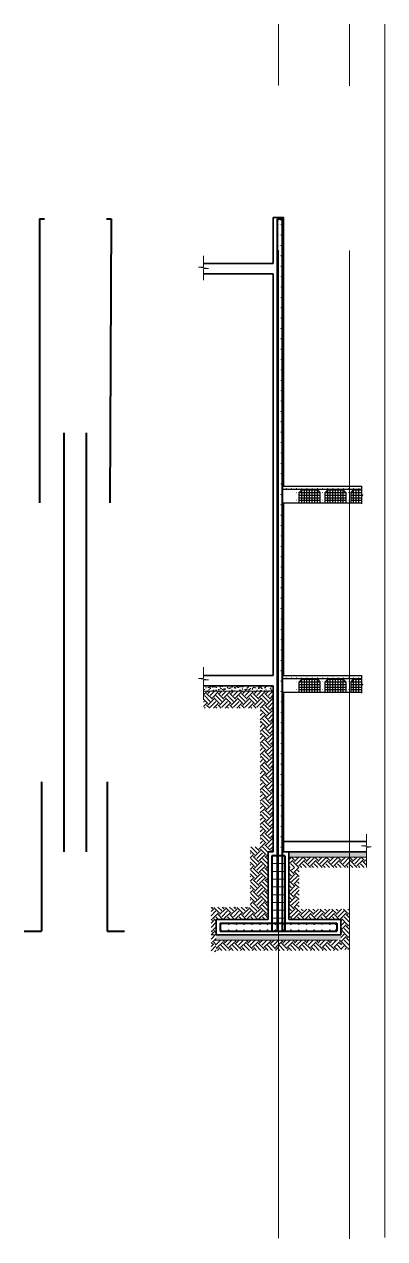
# Model space of a CAD drawing. Header units: millimetres. Extents: x 1130 to 2176, y -195 to 376.
# Drawn here: x 1813.3 to 1820.26, y 74.21 to 97.62 of the extents above; entities that cross this region are included whole.
import ezdxf

# ---------------------------------------------------------------- set-up
doc = ezdxf.new("R2010")
doc.units = ezdxf.units.MM
doc.linetypes.add('CENTER2', pattern=[28.575, 19.05, -3.175, 3.175, -3.175])
doc.layers.add('DLOSA', color=4, linetype='Continuous')
for name, color, linetype, lineweight in [('EDIS-CONCRETO BAJA RESIST', 8, 'Continuous', 9), ('EDIS-EJES COLUMNAS', 9, 'CENTER2', 15), ('EDIS-ESTRIBOS', 3, 'Continuous', 15), ('EDIS-PANTALLAS', 3, 'Continuous', 15), ('EDIS-PEDESTALES', 4, 'Continuous', 13), ('EDIS-PL-DIMENSION', 8, 'Continuous', 13), ('EDIS-REFUERZOS DETALLES', 7, 'Continuous', 40), ('EDIS-TIERRA', 8, 'Continuous', 13), ('Est-PL-DIMENSION', 8, 'Continuous', 13)]:
    doc.layers.add(name, color=color, linetype=linetype, lineweight=lineweight)
pattern_1 = [(50, (-28.19181, 82.06859), (0.142104042, -0.012432487), [0.014859, -0.163449]), (355, (-28.19181, 82.06859), (-0.027489869, 0.149024339), [0.0118872, -0.130759656]), (100.451445, (-28.17997, 82.06756), (0.114614173, 0.136591846), [0.012628207, -0.138910391]), (46.1842, (-28.19181, 82.10822), (0.211441652, -0.032793016), [0.0222885, -0.2451735]), (96.635558, (-28.1742, 82.10548), (0.185175225, 0.192992377), [0.018942318, -0.208365774]), (351.184151, (-28.19181, 82.10822), (0.185175225, 0.192992377), [0.017830774, -0.19613859]), (21, (-28.172, 82.09831), (0.118259225, -0.0797668546), [0.014859, -0.163449]), (326, (-28.172, 82.09831), (0.048205582, 0.143666614), [0.0118872, -0.1307592]), (71.451445, (-28.16215, 82.09166), (0.166464807, 0.06389976), [0.012628207, -0.138910151]), (37.5, (-28.191814, 82.06859), (0.0024091105, 0.0659529303), [0, -0.12917424, 0, -0.1327404, 0, -0.1312545]), (7.5, (-28.191814, 82.06859), (0.0521193368, 0.0781408484), [0, -0.07568184, 0, -0.12620244, 0, -0.0500253]), (327.5, (-28.235995, 82.06859), (0.1057606642, -0.0044684203), [0, -0.04953, 0, -0.1545336, 0, -0.2050542]), (317.5, (-28.25581, 82.06859), (0.1155407615, 0.019832663), [0, -0.064389, 0, -0.10262616, 0, -0.1456182])]

msp = doc.modelspace()

# ---------------------------------------------------------------- hatches: boundary and pattern name
at = {"layer": 'EDIS-CONCRETO BAJA RESIST'}
h = msp.add_hatch(dxfattribs=at)
h.set_pattern_fill('AR-CONC', color=256, scale=0.00078)
h.set_pattern_definition(pattern_1)
h.paths.add_polyline_path([(1818.106, 84.866), (1816.76, 84.866), (1816.76, 84.766), (1818.106, 84.766)])
h = msp.add_hatch(dxfattribs=at)
h.set_pattern_fill('AR-CONC', color=256, scale=0.00078)
h.set_pattern_definition(pattern_1)
h.paths.add_polyline_path([(1819.575, 81.666), (1818.406, 81.666), (1818.406, 81.566), (1819.575, 81.566)])
h.paths.add_polyline_path([(1819.901, 81.666), (1819.575, 81.666), (1819.575, 81.566), (1819.901, 81.566)])
h.paths.add_polyline_path([(1819.252, 80.071), (1819.413, 79.968)])
h.paths.add_polyline_path([(1819.413, 80.068), (1818.206, 80.066), (1818.206, 79.966), (1819.413, 79.968)])
h.paths.add_polyline_path([(1818.206, 80.066), (1817.007, 80.066), (1817.007, 79.966), (1818.206, 79.966)])
at = {"layer": 'EDIS-TIERRA'}
h = msp.add_hatch(dxfattribs=at)
h.set_pattern_fill('EARTH', color=256, scale=0.025, angle=45)
h.paths.add_polyline_path([(1818.106, 84.766), (1816.76, 84.766), (1816.76, 84.438), (1817.852, 84.438), (1817.852, 81.766), (1817.659, 81.766), (1817.659, 80.602), (1816.906, 80.602), (1816.906, 79.742), (1817.006, 79.742), (1817.006, 80.366), (1818.006, 80.366), (1818.006, 81.666), (1818.106, 81.666)])
h = msp.add_hatch(dxfattribs=at)
h.set_pattern_fill('EARTH', color=256, scale=0.025, angle=45)
h.set_pattern_definition([(45, (-28.19181, 82.06859), (5e-17, 0.224506403), [0.15875, -0.15875]), (45, (-28.23391, 82.11069), (5e-17, 0.224506403), [0.15875, -0.15875]), (45, (-28.276, 82.15278), (5e-17, 0.224506403), [0.15875, -0.15875]), (135, (-28.276, 82.18084), (-0.224506403, 5e-17), [0.15875, -0.15875]), (135, (-28.23391, 82.22294), (-0.224506403, 5e-17), [0.15875, -0.15875]), (135, (-28.19181, 82.26503), (-0.224506403, 5e-17), [0.15875, -0.15875])])
h.paths.add_polyline_path([(1819.575, 81.566), (1818.406, 81.566), (1818.406, 81.366), (1819.575, 81.366)])
h.paths.add_polyline_path([(1819.901, 81.533), (1819.901, 81.566), (1819.575, 81.566), (1819.575, 81.366), (1819.901, 81.366)])
h.paths.add_polyline_path([(1819.419, 79.963), (1817.001, 79.966), (1817.001, 79.768), (1819.419, 79.766)])
h.paths.add_polyline_path([(1819.263, 79.961), (1819.419, 79.766)], flags=16)
h = msp.add_hatch(dxfattribs=at)
h.set_pattern_fill('EARTH', color=256, scale=0.025, angle=45)
h.paths.add_polyline_path([(1818.606, 81.366), (1818.406, 81.366), (1818.406, 80.366), (1819.406, 80.366), (1819.406, 79.786), (1819.575, 79.786), (1819.575, 80.566), (1818.606, 80.566)])

# ---------------------------------------------------------------- linework, layer by layer
at = {"layer": 'DLOSA', "ltscale": 0.2}
for p, q in [((1818.306, 88.716), (1819.806, 88.716)), ((1818.306, 88.396), (1819.806, 88.396)), ((1818.306, 85.066), (1819.806, 85.066)), ((1818.306, 84.746), (1819.806, 84.746))]:
    msp.add_line(p, q, dxfattribs=at)
at = {"layer": 'DLOSA', "color": 6, "ltscale": 0.2}
for p, q in [((1818.306, 88.661), (1819.806, 88.661)), ((1818.306, 85.011), (1819.806, 85.011))]:
    msp.add_line(p, q, dxfattribs=at)
at = {"layer": 'DLOSA', "color": 3, "ltscale": 0.2}
for p, q in [((1818.606, 88.596), (1819.006, 88.596)), ((1818.606, 88.546), (1819.006, 88.546)), ((1818.656, 88.396), (1818.656, 88.646)), ((1818.706, 88.396), (1818.706, 88.646)), ((1818.756, 88.396), (1818.756, 88.646)), ((1818.806, 88.396), (1818.806, 88.646)), ((1818.856, 88.396), (1818.856, 88.646)), ((1818.906, 88.396), (1818.906, 88.646)), ((1818.956, 88.396), (1818.956, 88.646)), ((1819.106, 88.596), (1819.506, 88.596)), ((1819.106, 88.546), (1819.506, 88.546)), ((1819.156, 88.396), (1819.156, 88.646)), ((1819.206, 88.396), (1819.206, 88.646)), ((1819.256, 88.396), (1819.256, 88.646)), ((1819.306, 88.396), (1819.306, 88.646)), ((1819.356, 88.396), (1819.356, 88.646)), ((1819.406, 88.396), (1819.406, 88.646)), ((1819.456, 88.396), (1819.456, 88.646)), ((1819.606, 88.596), (1819.806, 88.596)), ((1819.606, 88.546), (1819.806, 88.546)), ((1819.656, 88.396), (1819.656, 88.646)), ((1819.706, 88.396), (1819.706, 88.646)), ((1819.756, 88.396), (1819.756, 88.646)), ((1818.606, 88.496), (1819.006, 88.496)), ((1818.606, 88.446), (1819.006, 88.446)), ((1819.106, 88.496), (1819.506, 88.496)), ((1819.106, 88.446), (1819.506, 88.446)), ((1819.606, 88.496), (1819.806, 88.496)), ((1819.606, 88.446), (1819.806, 88.446)), ((1818.656, 84.746), (1818.656, 84.996)), ((1818.706, 84.746), (1818.706, 84.996)), ((1818.756, 84.746), (1818.756, 84.996)), ((1818.806, 84.746), (1818.806, 84.996)), ((1818.856, 84.746), (1818.856, 84.996)), ((1818.906, 84.746), (1818.906, 84.996)), ((1818.956, 84.746), (1818.956, 84.996)), ((1819.156, 84.746), (1819.156, 84.996)), ((1819.206, 84.746), (1819.206, 84.996)), ((1819.256, 84.746), (1819.256, 84.996)), ((1819.306, 84.746), (1819.306, 84.996)), ((1819.356, 84.746), (1819.356, 84.996)), ((1819.406, 84.746), (1819.406, 84.996)), ((1819.456, 84.746), (1819.456, 84.996)), ((1819.656, 84.746), (1819.656, 84.996)), ((1819.706, 84.746), (1819.706, 84.996)), ((1819.756, 84.746), (1819.756, 84.996)), ((1818.606, 84.946), (1819.006, 84.946)), ((1818.606, 84.896), (1819.006, 84.896)), ((1818.606, 84.846), (1819.006, 84.846)), ((1818.606, 84.796), (1819.006, 84.796)), ((1819.106, 84.946), (1819.506, 84.946)), ((1819.106, 84.896), (1819.506, 84.896)), ((1819.106, 84.846), (1819.506, 84.846)), ((1819.106, 84.796), (1819.506, 84.796)), ((1819.606, 84.946), (1819.806, 84.946)), ((1819.606, 84.896), (1819.806, 84.896)), ((1819.606, 84.846), (1819.806, 84.846)), ((1819.606, 84.796), (1819.806, 84.796))]:
    msp.add_line(p, q, dxfattribs=at)
at = {"layer": 'DLOSA', "color": 2}
for p, q in [((1819.776, 88.546), (1819.836, 88.546)), ((1819.776, 88.546), (1819.806, 88.536)), ((1819.806, 88.716), (1819.806, 88.556)), ((1819.806, 88.556), (1819.836, 88.546)), ((1819.806, 88.536), (1819.806, 88.376)), ((1819.806, 85.066), (1819.806, 84.906)), ((1819.776, 84.896), (1819.836, 84.896)), ((1819.776, 84.896), (1819.806, 84.886)), ((1819.806, 84.906), (1819.836, 84.896)), ((1819.806, 84.886), (1819.806, 84.726))]:
    msp.add_line(p, q, dxfattribs=at)
at = {"layer": 'DLOSA', "ltscale": 0.2, "const_width": 0.01}
for points in [[(1818.351, 88.671, -1), (1818.361, 88.671)], [(1818.451, 88.671, -1), (1818.461, 88.671)], [(1818.551, 88.671, -1), (1818.561, 88.671)], [(1818.561, 88.596, 1), (1818.551, 88.596)], [(1818.651, 88.671, -1), (1818.661, 88.671)], [(1818.751, 88.671, -1), (1818.761, 88.671)], [(1818.851, 88.671, -1), (1818.861, 88.671)], [(1818.951, 88.671, -1), (1818.961, 88.671)], [(1819.061, 88.671, 1), (1819.051, 88.671)], [(1819.061, 88.596, 1), (1819.051, 88.596)], [(1819.161, 88.671, 1), (1819.151, 88.671)], [(1819.261, 88.671, 1), (1819.251, 88.671)], [(1819.361, 88.671, 1), (1819.351, 88.671)], [(1819.461, 88.671, 1), (1819.451, 88.671)], [(1819.561, 88.671, 1), (1819.551, 88.671)], [(1819.561, 88.596, 1), (1819.551, 88.596)], [(1819.661, 88.671, 1), (1819.651, 88.671)], [(1819.761, 88.671, 1), (1819.751, 88.671)], [(1818.561, 88.446, 1), (1818.551, 88.446)], [(1819.061, 88.446, 1), (1819.051, 88.446)], [(1819.561, 88.446, 1), (1819.551, 88.446)], [(1818.351, 85.021, -1), (1818.361, 85.021)], [(1818.451, 85.021, -1), (1818.461, 85.021)], [(1818.551, 85.021, -1), (1818.561, 85.021)], [(1818.651, 85.021, -1), (1818.661, 85.021)], [(1818.751, 85.021, -1), (1818.761, 85.021)], [(1818.851, 85.021, -1), (1818.861, 85.021)], [(1818.951, 85.021, -1), (1818.961, 85.021)], [(1819.061, 85.021, 1), (1819.051, 85.021)], [(1819.161, 85.021, 1), (1819.151, 85.021)], [(1819.261, 85.021, 1), (1819.251, 85.021)], [(1819.361, 85.021, 1), (1819.351, 85.021)], [(1819.461, 85.021, 1), (1819.451, 85.021)], [(1819.561, 85.021, 1), (1819.551, 85.021)], [(1819.661, 85.021, 1), (1819.651, 85.021)], [(1819.761, 85.021, 1), (1819.751, 85.021)], [(1818.561, 84.946, 1), (1818.551, 84.946)], [(1818.561, 84.796, 1), (1818.551, 84.796)], [(1819.061, 84.946, 1), (1819.051, 84.946)], [(1819.061, 84.796, 1), (1819.051, 84.796)], [(1819.561, 84.946, 1), (1819.551, 84.946)], [(1819.561, 84.796, 1), (1819.551, 84.796)]]:
    msp.add_lwpolyline(points, format="xyb", dxfattribs=at)
at = {"layer": 'DLOSA', "ltscale": 0.2}
for points in [[(1818.606, 88.396), (1818.606, 88.596), (1818.656, 88.646), (1818.956, 88.646), (1819.006, 88.596), (1819.006, 88.396)], [(1819.106, 88.396), (1819.106, 88.596), (1819.156, 88.646), (1819.456, 88.646), (1819.506, 88.596), (1819.506, 88.396)], [(1819.606, 88.396), (1819.606, 88.596), (1819.656, 88.646), (1819.806, 88.646)], [(1818.606, 84.746), (1818.606, 84.946), (1818.656, 84.996), (1818.956, 84.996), (1819.006, 84.946), (1819.006, 84.746)], [(1819.106, 84.746), (1819.106, 84.946), (1819.156, 84.996), (1819.456, 84.996), (1819.506, 84.946), (1819.506, 84.746)], [(1819.606, 84.746), (1819.606, 84.946), (1819.656, 84.996), (1819.806, 84.996)]]:
    msp.add_lwpolyline(points, dxfattribs=at)
at = {"layer": 'EDIS-CONCRETO BAJA RESIST'}
for p, q in [((1818.406, 81.566), (1819.901, 81.566)), ((1816.979, 79.966), (1819.342, 79.966))]:
    msp.add_line(p, q, dxfattribs=at)
at = {"layer": 'EDIS-EJES COLUMNAS', "linetype": 'CENTER2'}
for p, q in [((1818.206, 74.22), (1818.206, 97.623)), ((1819.575, 74.209), (1819.575, 97.623))]:
    msp.add_line(p, q, dxfattribs=at)
at = {"layer": 'EDIS-EJES COLUMNAS', "linetype": 'ByBlock'}
msp.add_line((1820.256, 74.235), (1820.256, 97.623), dxfattribs=at)
at = {"layer": 'EDIS-ESTRIBOS', "linetype": 'ByBlock'}
for p, q in [((1818.331, 81.441), (1818.081, 81.441)), ((1818.331, 81.291), (1818.081, 81.291)), ((1818.331, 81.141), (1818.081, 81.141)), ((1818.331, 80.991), (1818.081, 80.991)), ((1818.331, 80.841), (1818.081, 80.841)), ((1818.331, 80.691), (1818.081, 80.691)), ((1818.331, 80.541), (1818.081, 80.541)), ((1818.331, 80.391), (1818.081, 80.391))]:
    msp.add_line(p, q, dxfattribs=at)
at = {"layer": 'EDIS-PANTALLAS', "lineweight": 35}
for p, q in [((1818.106, 93.901), (1818.106, 93.011)), ((1818.106, 93.901), (1818.306, 93.901)), ((1818.306, 93.901), (1818.306, 88.716)), ((1818.106, 93.011), (1816.76, 93.011)), ((1818.106, 92.811), (1816.76, 92.811)), ((1818.106, 92.811), (1818.106, 85.066)), ((1818.306, 88.396), (1818.306, 85.066)), ((1818.106, 85.066), (1816.76, 85.066)), ((1818.106, 84.866), (1816.76, 84.866)), ((1818.106, 84.866), (1818.106, 81.666)), ((1818.306, 84.746), (1818.306, 81.666)), ((1818.306, 81.866), (1819.901, 81.866)), ((1818.306, 81.666), (1819.901, 81.666)), ((1817.006, 80.366), (1818.006, 80.366)), ((1817.006, 80.366), (1817.006, 80.066)), ((1818.406, 80.366), (1819.406, 80.366)), ((1819.406, 80.366), (1819.406, 80.066)), ((1817.006, 80.066), (1819.406, 80.066))]:
    msp.add_line(p, q, dxfattribs=at)
at = {"layer": 'EDIS-PEDESTALES', "lineweight": 35}
for p, q in [((1818.006, 81.666), (1818.006, 80.366)), ((1818.106, 81.666), (1818.006, 81.666)), ((1818.406, 81.666), (1818.406, 80.366))]:
    msp.add_line(p, q, dxfattribs=at)
at = {"layer": 'EDIS-PL-DIMENSION'}
for p, q in [((1816.76, 84.796), (1816.76, 84.596)), ((1819.901, 81.533), (1819.901, 81.366)), ((1817.006, 80.066), (1816.906, 80.066))]:
    msp.add_line(p, q, dxfattribs=at)
at = {"layer": 'EDIS-REFUERZOS DETALLES', "linetype": 'ByBlock'}
for p, q in [((1813.595, 93.871), (1813.69, 93.871)), ((1813.595, 93.871), (1813.595, 88.396)), ((1814.886, 93.871), (1814.981, 93.871)), ((1814.981, 93.871), (1814.953, 88.396)), ((1818.181, 93.871), (1818.181, 80.141)), ((1818.181, 93.871), (1818.276, 93.871)), ((1818.276, 93.871), (1818.276, 80.141)), ((1814.063, 89.746), (1814.063, 81.666)), ((1814.494, 89.746), (1814.494, 81.666)), ((1813.632, 83.016), (1813.632, 80.141)), ((1814.904, 83.016), (1814.904, 80.141)), ((1818.081, 81.591), (1818.081, 80.141)), ((1818.331, 81.591), (1818.081, 81.591)), ((1818.331, 81.591), (1818.331, 80.141)), ((1813.302, 80.141), (1813.632, 80.141)), ((1814.904, 80.141), (1815.234, 80.141)), ((1817.081, 80.291), (1819.331, 80.291)), ((1817.081, 80.291), (1817.081, 80.141)), ((1817.081, 80.141), (1819.331, 80.141)), ((1819.331, 80.291), (1819.331, 80.141))]:
    msp.add_line(p, q, dxfattribs=at)
at = {"layer": 'EDIS-REFUERZOS DETALLES', "linetype": 'ByBlock', "const_width": 0.02}
for points in [[(1818.203, 93.852, -1), (1818.188, 93.852)], [(1818.203, 93.765, -1), (1818.188, 93.766)], [(1818.268, 93.852, -1), (1818.253, 93.852)], [(1818.268, 93.765, -1), (1818.253, 93.766)], [(1818.203, 93.565, -1), (1818.188, 93.566)], [(1818.268, 93.565, -1), (1818.253, 93.566)], [(1818.203, 93.365, -1), (1818.188, 93.366)], [(1818.268, 93.365, -1), (1818.253, 93.366)], [(1818.203, 93.165, -1), (1818.188, 93.166)], [(1818.203, 92.965, -1), (1818.188, 92.966)], [(1818.268, 93.165, -1), (1818.253, 93.166)], [(1818.268, 92.965, -1), (1818.253, 92.966)], [(1818.203, 92.765, -1), (1818.188, 92.766)], [(1818.268, 92.765, -1), (1818.253, 92.766)], [(1818.203, 92.565, -1), (1818.188, 92.566)], [(1818.268, 92.565, -1), (1818.253, 92.566)], [(1818.203, 92.365, -1), (1818.188, 92.366)], [(1818.268, 92.365, -1), (1818.253, 92.366)], [(1818.203, 92.165, -1), (1818.188, 92.166)], [(1818.268, 92.165, -1), (1818.253, 92.166)], [(1818.203, 91.965, -1), (1818.188, 91.966)], [(1818.268, 91.965, -1), (1818.253, 91.966)], [(1818.203, 91.765, -1), (1818.188, 91.766)], [(1818.203, 91.565, -1), (1818.188, 91.566)], [(1818.268, 91.765, -1), (1818.253, 91.766)], [(1818.268, 91.565, -1), (1818.253, 91.566)], [(1818.203, 91.365, -1), (1818.188, 91.366)], [(1818.268, 91.365, -1), (1818.253, 91.366)], [(1818.203, 91.165, -1), (1818.188, 91.166)], [(1818.268, 91.165, -1), (1818.253, 91.166)], [(1818.203, 90.965, -1), (1818.188, 90.966)], [(1818.268, 90.965, -1), (1818.253, 90.966)], [(1818.203, 90.765, -1), (1818.188, 90.766)], [(1818.268, 90.765, -1), (1818.253, 90.766)], [(1818.203, 90.565, -1), (1818.188, 90.566)], [(1818.268, 90.565, -1), (1818.253, 90.566)], [(1818.203, 90.365, -1), (1818.188, 90.366)], [(1818.203, 90.165, -1), (1818.188, 90.166)], [(1818.268, 90.365, -1), (1818.253, 90.366)], [(1818.268, 90.165, -1), (1818.253, 90.166)], [(1818.203, 89.965, -1), (1818.188, 89.966)], [(1818.268, 89.965, -1), (1818.253, 89.966)], [(1818.203, 89.765, -1), (1818.188, 89.766)], [(1818.268, 89.765, -1), (1818.253, 89.766)], [(1818.203, 89.565, -1), (1818.188, 89.566)], [(1818.268, 89.565, -1), (1818.253, 89.566)], [(1818.203, 89.365, -1), (1818.188, 89.366)], [(1818.268, 89.365, -1), (1818.253, 89.366)], [(1818.203, 89.165, -1), (1818.188, 89.166)], [(1818.203, 88.965, -1), (1818.188, 88.966)], [(1818.268, 89.165, -1), (1818.253, 89.166)], [(1818.268, 88.965, -1), (1818.253, 88.966)], [(1818.203, 88.765, -1), (1818.188, 88.766)], [(1818.268, 88.765, -1), (1818.253, 88.766)], [(1818.203, 88.565, -1), (1818.188, 88.566)], [(1818.268, 88.565, -1), (1818.253, 88.566)], [(1818.203, 88.365, -1), (1818.188, 88.366)], [(1818.268, 88.365, -1), (1818.253, 88.366)], [(1818.203, 88.165, -1), (1818.188, 88.166)], [(1818.268, 88.165, -1), (1818.253, 88.166)], [(1818.203, 87.965, -1), (1818.188, 87.966)], [(1818.268, 87.965, -1), (1818.253, 87.966)], [(1818.203, 87.765, -1), (1818.188, 87.766)], [(1818.203, 87.565, -1), (1818.188, 87.566)], [(1818.268, 87.765, -1), (1818.253, 87.766)], [(1818.268, 87.565, -1), (1818.253, 87.566)], [(1818.203, 87.365, -1), (1818.188, 87.366)], [(1818.268, 87.365, -1), (1818.253, 87.366)], [(1818.203, 87.165, -1), (1818.188, 87.166)], [(1818.268, 87.165, -1), (1818.253, 87.166)], [(1818.203, 86.965, -1), (1818.188, 86.966)], [(1818.268, 86.965, -1), (1818.253, 86.966)], [(1818.203, 86.765, -1), (1818.188, 86.766)], [(1818.268, 86.765, -1), (1818.253, 86.766)], [(1818.203, 86.565, -1), (1818.188, 86.566)], [(1818.268, 86.565, -1), (1818.253, 86.566)], [(1818.203, 86.365, -1), (1818.188, 86.366)], [(1818.203, 86.165, -1), (1818.188, 86.166)], [(1818.268, 86.365, -1), (1818.253, 86.366)], [(1818.268, 86.165, -1), (1818.253, 86.166)], [(1818.203, 85.965, -1), (1818.188, 85.966)], [(1818.268, 85.965, -1), (1818.253, 85.966)], [(1818.203, 85.765, -1), (1818.188, 85.766)], [(1818.268, 85.765, -1), (1818.253, 85.766)], [(1818.203, 85.565, -1), (1818.188, 85.566)], [(1818.268, 85.565, -1), (1818.253, 85.566)], [(1818.203, 85.365, -1), (1818.188, 85.366)], [(1818.268, 85.365, -1), (1818.253, 85.366)], [(1818.203, 85.165, -1), (1818.188, 85.166)], [(1818.268, 85.165, -1), (1818.253, 85.166)], [(1818.203, 84.965, -1), (1818.188, 84.966)], [(1818.203, 84.765, -1), (1818.188, 84.766)], [(1818.268, 84.965, -1), (1818.253, 84.966)], [(1818.268, 84.765, -1), (1818.253, 84.766)], [(1818.203, 84.565, -1), (1818.188, 84.566)], [(1818.268, 84.565, -1), (1818.253, 84.566)], [(1818.203, 84.365, -1), (1818.188, 84.366)], [(1818.268, 84.365, -1), (1818.253, 84.366)], [(1818.203, 84.165, -1), (1818.188, 84.166)], [(1818.268, 84.165, -1), (1818.253, 84.166)], [(1818.203, 83.965, -1), (1818.188, 83.966)], [(1818.268, 83.965, -1), (1818.253, 83.966)], [(1818.203, 83.765, -1), (1818.188, 83.766)], [(1818.268, 83.765, -1), (1818.253, 83.766)], [(1818.203, 83.565, -1), (1818.188, 83.566)], [(1818.203, 83.365, -1), (1818.188, 83.366)], [(1818.268, 83.565, -1), (1818.253, 83.566)], [(1818.268, 83.365, -1), (1818.253, 83.366)], [(1818.203, 83.165, -1), (1818.188, 83.166)], [(1818.268, 83.165, -1), (1818.253, 83.166)], [(1818.203, 82.965, -1), (1818.188, 82.966)], [(1818.268, 82.965, -1), (1818.253, 82.966)], [(1818.203, 82.765, -1), (1818.188, 82.766)], [(1818.268, 82.765, -1), (1818.253, 82.766)], [(1818.203, 82.565, -1), (1818.188, 82.566)], [(1818.268, 82.565, -1), (1818.253, 82.566)], [(1818.203, 82.365, -1), (1818.188, 82.366)], [(1818.268, 82.365, -1), (1818.253, 82.366)], [(1818.203, 82.165, -1), (1818.188, 82.166)], [(1818.203, 81.965, -1), (1818.188, 81.966)], [(1818.268, 82.165, -1), (1818.253, 82.166)], [(1818.268, 81.965, -1), (1818.253, 81.966)], [(1818.203, 81.765, -1), (1818.188, 81.766)], [(1818.268, 81.765, -1), (1818.253, 81.766)]]:
    msp.add_lwpolyline(points, format="xyb", dxfattribs=at)
for points in [[(1817.088, 80.276, -1), (1817.103, 80.275, -1)], [(1817.088, 80.156, -1), (1817.103, 80.156, -1)], [(1817.238, 80.276, -1), (1817.253, 80.275, -1)], [(1817.238, 80.156, -1), (1817.253, 80.156, -1)], [(1817.388, 80.276, -1), (1817.403, 80.275, -1)], [(1817.388, 80.156, -1), (1817.403, 80.156, -1)], [(1817.538, 80.276, -1), (1817.553, 80.275, -1)], [(1817.538, 80.156, -1), (1817.553, 80.156, -1)], [(1817.688, 80.276, -1), (1817.703, 80.275, -1)], [(1817.688, 80.156, -1), (1817.703, 80.156, -1)], [(1817.838, 80.276, -1), (1817.853, 80.275, -1)], [(1817.838, 80.156, -1), (1817.853, 80.156, -1)], [(1817.988, 80.276, -1), (1818.003, 80.275, -1)], [(1817.988, 80.156, -1), (1818.003, 80.156, -1)], [(1818.138, 80.276, -1), (1818.153, 80.275, -1)], [(1818.138, 80.156, -1), (1818.153, 80.156, -1)], [(1818.288, 80.276, -1), (1818.303, 80.275, -1)], [(1818.288, 80.156, -1), (1818.303, 80.156, -1)], [(1818.438, 80.276, -1), (1818.453, 80.275, -1)], [(1818.438, 80.156, -1), (1818.453, 80.156, -1)], [(1818.588, 80.276, -1), (1818.603, 80.275, -1)], [(1818.588, 80.156, -1), (1818.603, 80.156, -1)], [(1818.738, 80.276, -1), (1818.753, 80.275, -1)], [(1818.738, 80.156, -1), (1818.753, 80.156, -1)], [(1818.888, 80.276, -1), (1818.903, 80.275, -1)], [(1818.888, 80.156, -1), (1818.903, 80.156, -1)], [(1819.038, 80.276, -1), (1819.053, 80.275, -1)], [(1819.038, 80.156, -1), (1819.053, 80.156, -1)], [(1819.188, 80.276, -1), (1819.203, 80.275, -1)], [(1819.188, 80.156, -1), (1819.203, 80.156, -1)], [(1819.303, 80.276, -1), (1819.318, 80.275, -1)], [(1819.303, 80.156, -1), (1819.318, 80.156, -1)]]:
    msp.add_lwpolyline(points, format="xyb", close=True, dxfattribs=at)
at = {"layer": 'Est-PL-DIMENSION'}
msp.add_line((1818.106, 84.766), (1816.76, 84.766), dxfattribs=at)
for points in [[(1816.76, 92.688), (1816.76, 92.91), (1816.854, 92.917), (1816.666, 92.94), (1816.76, 92.948), (1816.76, 93.161)], [(1816.76, 84.757), (1816.76, 84.979), (1816.854, 84.985), (1816.666, 85.008), (1816.76, 85.017), (1816.76, 85.23)], [(1819.901, 81.533), (1819.901, 81.755), (1819.995, 81.762), (1819.807, 81.784), (1819.901, 81.793), (1819.901, 82.006)]]:
    msp.add_lwpolyline(points, dxfattribs=at)

doc.saveas('drawing.dxf')
